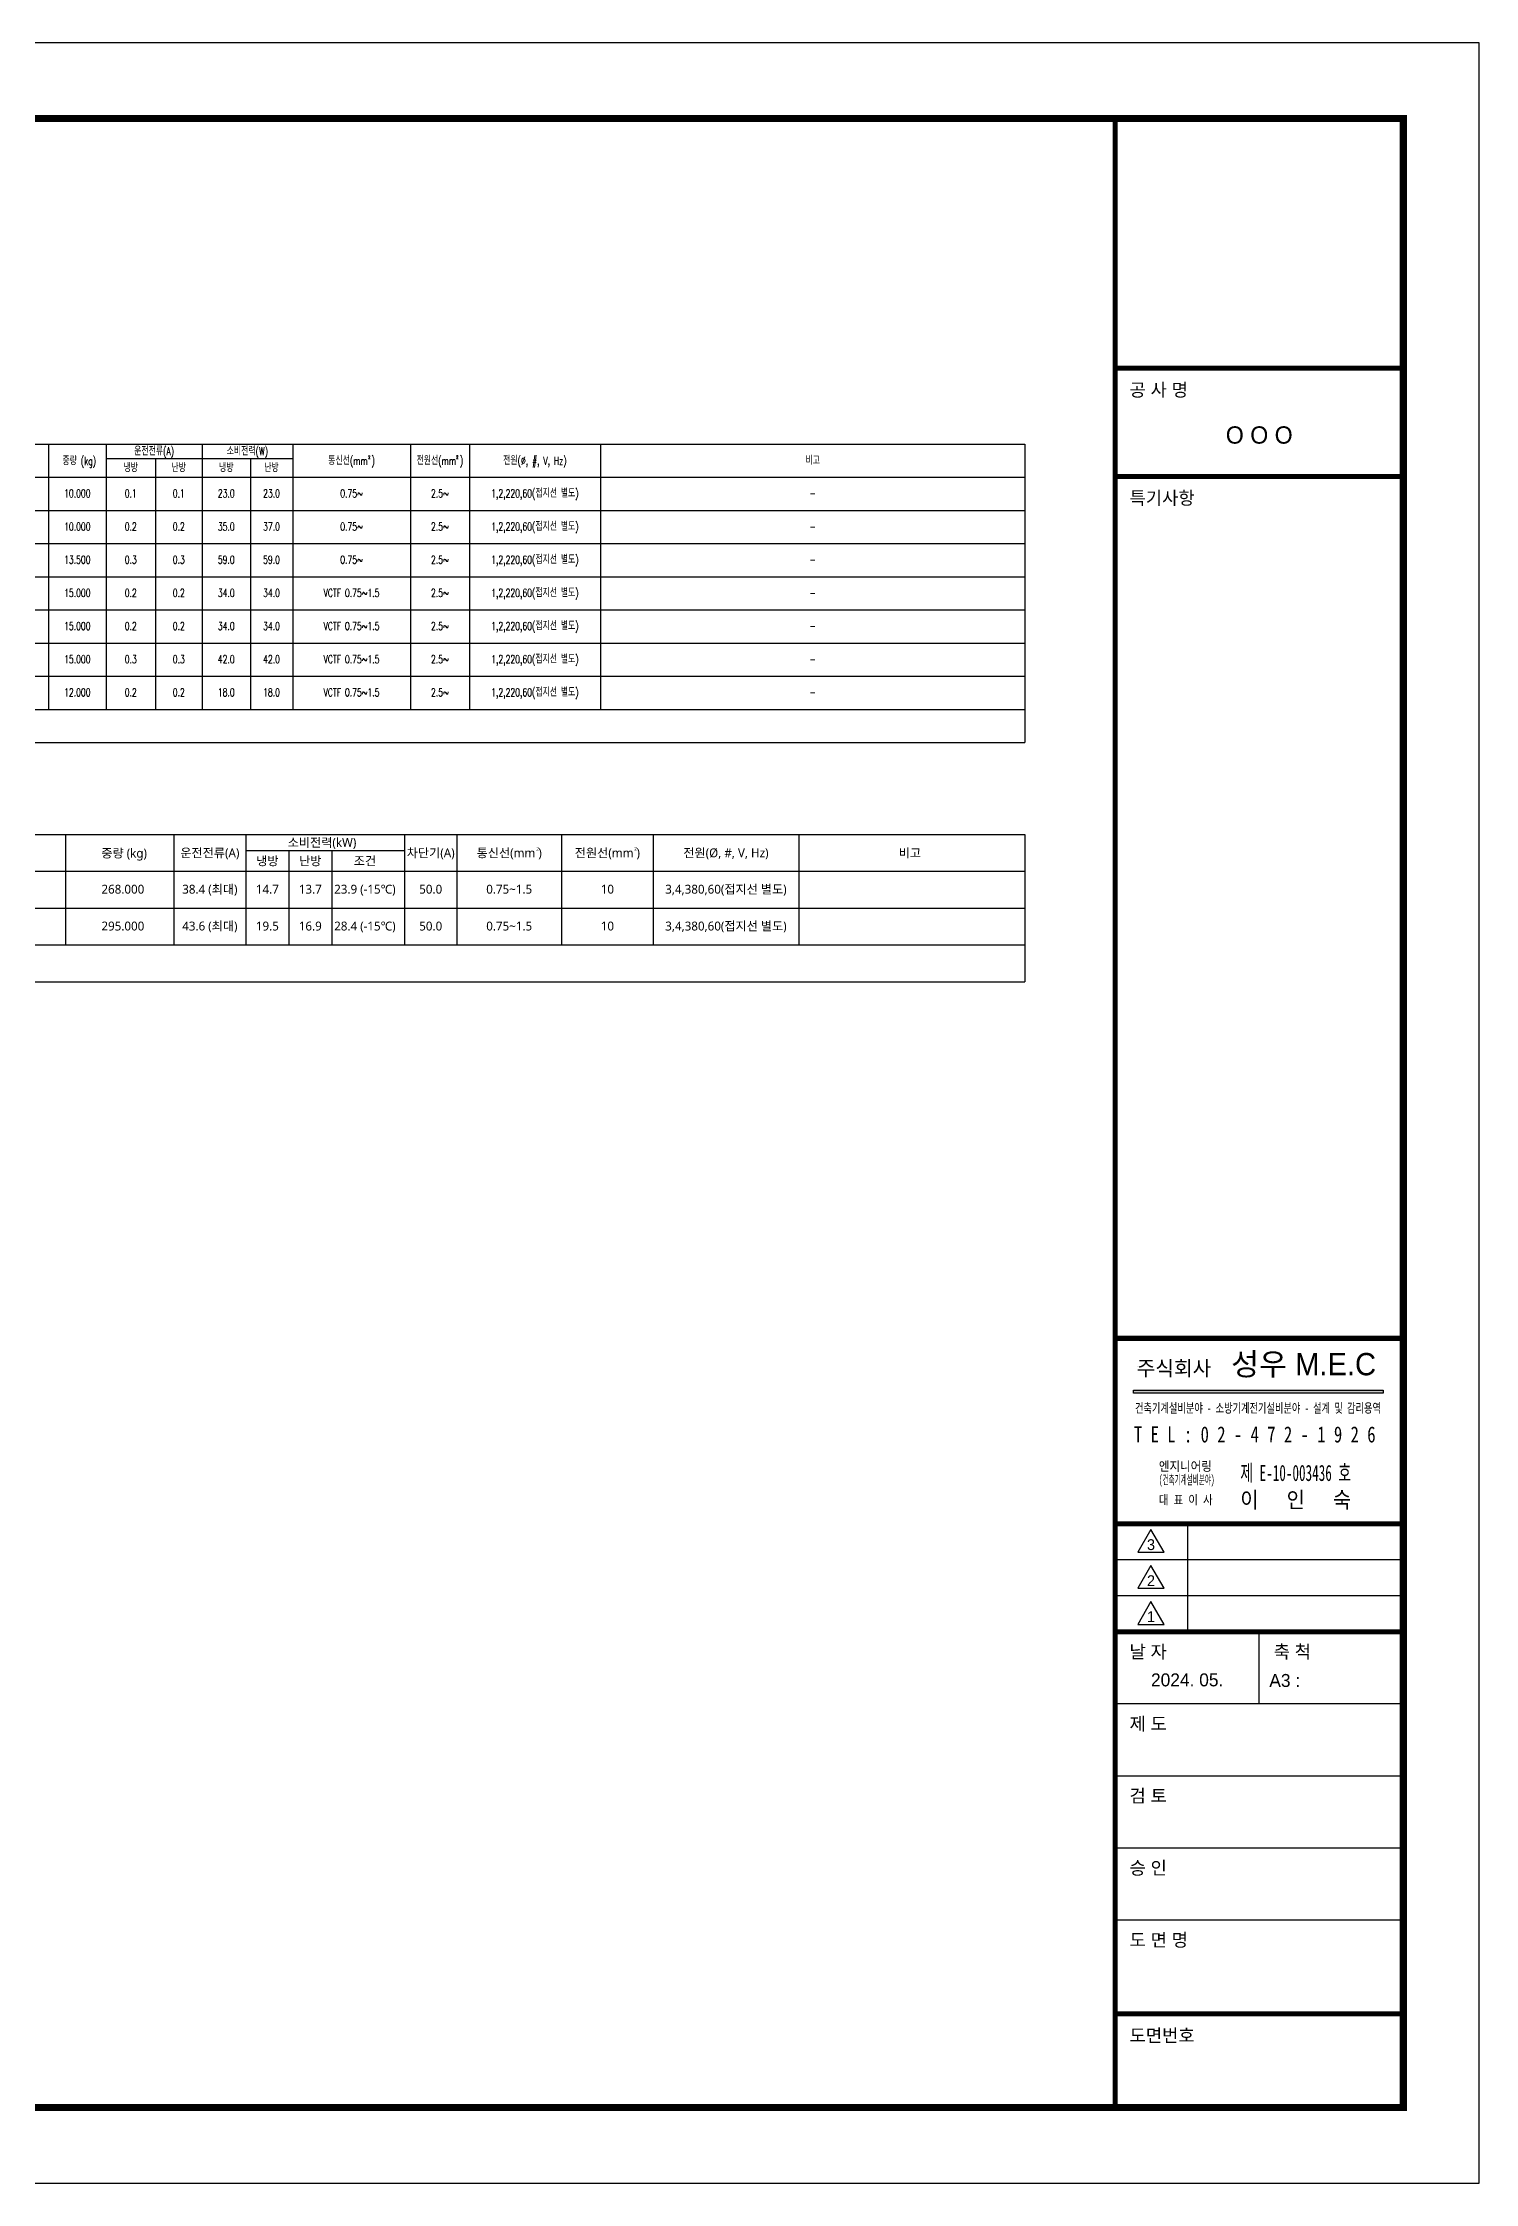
# Model space of a CAD drawing. Header units: millimetres. Extents: x -56261 to 196039, y 9480 to 100001.
# Drawn here: x -34140 to -14265, y 70301 to 100001 of the extents above; entities that cross this region are included whole.
import ezdxf
from ezdxf.enums import TextEntityAlignment as Align

# ---------------------------------------------------------------- set-up
doc = ezdxf.new("R2010")
doc.units = ezdxf.units.MM
doc.layers.add('DVM_REPORT', color=7, linetype='Continuous')
doc.layers.add('FORM', color=4, linetype='Continuous')
doc.styles.add('DVM_REPORT', font='romans.shx', dxfattribs={"bigfont": 'whgtxt.shx'})
doc.styles.add('grc', font='')
doc.styles.add('K', font='HYWULM.TTF')
doc.styles.add('굴림', font='NGULIM.TTF')
doc.styles.add('맑은 고딕', font='malgun.ttf')
doc.styles.add('명판', font='')
doc.styles.get('grc').set_extended_font_data('DotumChe')
doc.styles.get('명판').set_extended_font_data('BatangChe')

# ---------------------------------------------------------------- blocks, each defined once
blk = doc.blocks.new('FORM_기계', base_point=(381614, -321275))
blk.add_hatch(color=4).paths.add_polyline_path([(456120, -299264), (456120, -299349), (463052, -299349), (463052, -299264)])
at = {"color": 4}
blk.add_line((456222, -298619), (456222, -298619), dxfattribs=at)
blk.add_lwpolyline([(456120, -299264), (463052, -299264), (463052, -299349), (456120, -299349)], close=True, dxfattribs=at)
at = {"layer": 'FORM'}
for p, q in [((463614, -302975), (455614, -302975)), ((457635, -305975), (457635, -302975)), ((463614, -303975), (455614, -303975)), ((463614, -304975), (455614, -304975)), ((459614, -307975), (459614, -305975)), ((463614, -307975), (455614, -307975)), ((463614, -309975), (455614, -309975)), ((463614, -311975), (455614, -311975)), ((463614, -313975), (455614, -313975))]:
    blk.add_line(p, q, dxfattribs=at)
at = {"layer": 'FORM', "color": 7}
blk.add_lwpolyline([(381614, -321275), (465714, -321275), (465714, -261875), (381614, -261875)], close=True, dxfattribs=at)
at = {"layer": 'FORM', "const_width": 200}
blk.add_lwpolyline([(463614, -319175), (383714, -319175), (383714, -263975), (463614, -263975)], close=True, dxfattribs=at)
at = {"layer": 'FORM', "const_width": 140}
for points in [[(455614, -263975), (455614, -319175)], [(455614, -270907), (463614, -270907)], [(455614, -273907), (463614, -273907)], [(463614, -297828), (455614, -297828)], [(463614, -302975), (455614, -302975)], [(463614, -305975), (455614, -305975)], [(463614, -316575), (455614, -316575)]]:
    blk.add_lwpolyline(points, dxfattribs=at)
at = {"layer": 'FORM'}
for points in [[(456243, -303766), (456977, -303766), (456610, -303130)], [(456243, -304766), (456977, -304766), (456610, -304130)], [(456243, -305766), (456977, -305766), (456610, -305130)]]:
    blk.add_lwpolyline(points, close=True, dxfattribs=at)
at = {"color": 4, "style": 'K'}
for s, height, p in [('성우 M.E.C', 618, (460845, -298538)), ('주식회사', 412, (457248, -298653))]:
    blk.add_text(s, height=height, dxfattribs=at).set_placement(p, align=Align.MIDDLE)
at = {"color": 4, "style": 'grc', "width": 0.7}
blk.add_text('건축기계설비분야 - 소방기계전기설비분야 - 설계 및 감리용역', height=260.93, dxfattribs=at).set_placement((459579, -299758), align=Align.MIDDLE)
at = {"color": 4, "style": '명판'}
for s, height, width, p in [('T E L : 0 2 - 4 7 2 - 1 9 2 6', 447.3, 0.8, (456136, -300495)), ('엔지니어링', 260.9, 0.9, (456827, -301377)), ('(건축기계설비분야)', 260.9, 0.5, (456827, -301750)), ('대 표 이 사', 260.9, 0.825, (456827, -302309))]:
    blk.add_text(s, height=height, dxfattribs=dict(at, width=width)).set_placement(p, align=Align.MIDDLE_LEFT)
for s, width, p in [('제 E-10-003436 호', 0.63, (462164, -301563)), ('이   인   숙', 0.9, (462164, -302309))]:
    blk.add_text(s, height=447.3, dxfattribs=dict(at, width=width)).set_placement(p, align=Align.MIDDLE_RIGHT)
at = {"layer": 'FORM', "style": '굴림'}
for s, p in [('공 사 명', (456014, -271507)), ('특기사항', (456014, -274507)), ('날 자', (456014, -306525)), ('축 척', (460014, -306525)), ('제 도', (456014, -308525)), ('검 토', (456014, -310525)), ('승 인', (456014, -312525)), ('도 면 명', (456014, -314525)), ('도면번호', (456014, -317175))]:
    blk.add_text(s, height=360, dxfattribs=at).set_placement(p, align=Align.MIDDLE_LEFT)
at = {"layer": 'FORM', "color": 4, "style": '굴림'}
blk.add_text('O O O', height=480, dxfattribs=at).set_placement((459614, -272759), align=Align.MIDDLE_CENTER)
at = {"layer": 'FORM', "style": '굴림'}
for s, height, p in [('3', 300, (456610, -303554)), ('2', 300, (456610, -304554)), ('1', 300, (456610, -305554)), ('2024. 05.', 360, (457614, -307307)), ('A3 :', 360, (460322, -307324)), ('A3 :', 360, (460322, -307324))]:
    blk.add_text(s, height=height, dxfattribs=at).set_placement(p, align=Align.MIDDLE_CENTER)
blk = doc.blocks.new('A$C1cb6e8a0')
at = {"layer": 'DVM_REPORT', "color": 1}
for p, q in [((0, 568), (0, 0)), ((950, 568), (950, 0)), ((2035, 568), (2035, 0)), ((36902, 568), (36902, 0)), ((0, 0), (36902, 0))]:
    blk.add_line(p, q, dxfattribs=at)
at = {"layer": 'DVM_REPORT', "color": 2, "style": '맑은 고딕'}
blk.add_text('총계', height=137, dxfattribs=at).set_placement((475, 284), align=Align.MIDDLE_CENTER)

msp = doc.modelspace()

# ---------------------------------------------------------------- linework, layer by layer
at = {"layer": 'DVM_REPORT', "color": 7}
for p, q in [((-53738.5, 94432.8), (-20513.6, 94432.8)), ((-20513.6, 94432.8), (-20513.6, 93972.6)), ((-53738.5, 93972.6), (-20513.6, 93972.6)), ((-53738.5, 89016.4), (-20513.6, 89016.4)), ((-20513.6, 89016.4), (-20513.6, 88505.1)), ((-53738.5, 88505.1), (-20513.6, 88505.1))]:
    msp.add_line(p, q, dxfattribs=at)
at = {"layer": 'DVM_REPORT', "color": 1}
for p, q in [((-34060.6, 94432.8), (-34060.6, 93972.6)), ((-33261.5, 94432.8), (-33261.5, 93972.6)), ((-33261.5, 94432.8), (-33261.5, 93972.6)), ((-33261.5, 94232.4), (-30672.6, 94232.4)), ((-32578.1, 94232.4), (-32578.1, 93972.6)), ((-31928.7, 94432.8), (-31928.7, 93972.6)), ((-31260, 94232.4), (-31260, 93972.6)), ((-30672.6, 94432.8), (-30672.6, 93972.6)), ((-29039.5, 94432.8), (-29039.5, 93972.6)), ((-28220.3, 94432.8), (-28220.3, 93972.6)), ((-26402.7, 94432.8), (-26402.7, 93972.6)), ((-34060.6, 93972.6), (-34060.6, 90751.2)), ((-33261.5, 93972.6), (-33261.5, 90751.2)), ((-32578.1, 93972.6), (-32578.1, 90751.2)), ((-31928.7, 93972.6), (-31928.7, 90751.2)), ((-31260, 93972.6), (-31260, 90751.2)), ((-30672.6, 93972.6), (-30672.6, 90751.2)), ((-29039.5, 93972.6), (-29039.5, 90751.2)), ((-28220.3, 93972.6), (-28220.3, 90751.2)), ((-26402.7, 93972.6), (-26402.7, 90751.2)), ((-20513.6, 93972.6), (-20513.6, 90291)), ((-53738.5, 93512.4), (-20513.6, 93512.4)), ((-53738.5, 93052.2), (-20513.6, 93052.2)), ((-53738.5, 92592), (-20513.6, 92592)), ((-53738.5, 92131.8), (-20513.6, 92131.8)), ((-53738.5, 91671.6), (-20513.6, 91671.6)), ((-53738.5, 91211.4), (-20513.6, 91211.4)), ((-53738.5, 90751.2), (-20513.6, 90751.2)), ((-53738.5, 90291), (-20513.6, 90291)), ((-33826.4, 89016.4), (-33826.4, 88505.1)), ((-32321.3, 89016.4), (-32321.3, 88505.1)), ((-31322.5, 89016.4), (-31322.5, 88505.1)), ((-29119.2, 89016.4), (-29119.2, 88505.1)), ((-28395.4, 89016.4), (-28395.4, 88505.1)), ((-26941.1, 89016.4), (-26941.1, 88505.1)), ((-25670.8, 89016.4), (-25670.8, 88505.1)), ((-23651.4, 89016.4), (-23651.4, 88505.1)), ((-31322.5, 88793.7), (-29119.2, 88793.7)), ((-30725, 88793.7), (-30725, 88505.1)), ((-30131.6, 88793.7), (-30131.6, 88505.1)), ((-33826.4, 88505.1), (-33826.4, 87993.8)), ((-32321.3, 88505.1), (-32321.3, 87993.8)), ((-31322.5, 88505.1), (-31322.5, 87993.8)), ((-30725, 88505.1), (-30725, 87993.8)), ((-30131.6, 88505.1), (-30131.6, 87993.8)), ((-29119.2, 88505.1), (-29119.2, 87993.8)), ((-28395.4, 88505.1), (-28395.4, 87993.8)), ((-26941.1, 88505.1), (-26941.1, 87993.8)), ((-25670.8, 88505.1), (-25670.8, 87993.8)), ((-23651.4, 88505.1), (-23651.4, 87993.8)), ((-20513.6, 88505.1), (-20513.6, 87993.8)), ((-53738.5, 87993.8), (-20513.6, 87993.8)), ((-33826.4, 87993.8), (-33826.4, 87482.5)), ((-32321.3, 87993.8), (-32321.3, 87482.5)), ((-31322.5, 87993.8), (-31322.5, 87482.5)), ((-30725, 87993.8), (-30725, 87482.5)), ((-30131.6, 87993.8), (-30131.6, 87482.5)), ((-29119.2, 87993.8), (-29119.2, 87482.5)), ((-28395.4, 87993.8), (-28395.4, 87482.5)), ((-26941.1, 87993.8), (-26941.1, 87482.5)), ((-25670.8, 87993.8), (-25670.8, 87482.5)), ((-23651.4, 87993.8), (-23651.4, 87482.5)), ((-20513.6, 87993.8), (-20513.6, 87482.5)), ((-53738.5, 87482.5), (-20513.6, 87482.5))]:
    msp.add_line(p, q, dxfattribs=at)

# ---------------------------------------------------------------- block references
at = {"xscale": 0.900347075743936, "yscale": 0.900347075743936, "zscale": 0.900347075743936}
msp.add_blockref('A$C1cb6e8a0', (-53738.5, 86971.2), dxfattribs=at)
at = {"layer": 'FORM', "xscale": 0.5, "yscale": 0.5, "zscale": 0.5}
msp.add_blockref('FORM_기계', (-56261.1, 70301.1), dxfattribs=at)

# ---------------------------------------------------------------- texts
at = {"layer": 'DVM_REPORT', "color": 2, "style": 'DVM_REPORT', "width": 0.7}
msp.add_text('중량 (kg)', height=111.24, dxfattribs=at).set_placement((-33399.5, 94198.2), align=Align.MIDDLE_RIGHT)
for s, height, p in [('냉방', 111.24, (-32919.8, 94102.5)), ('운전전류(A)', 111.24, (-32595.1, 94332.6)), ('난방', 111.24, (-32253.4, 94102.5)), ('냉방', 111.24, (-31594.3, 94102.5)), ('소비전력(W)', 111.24, (-31300.6, 94332.6)), ('난방', 111.24, (-30966.3, 94102.5)), ('통신선(mm )', 111.24, (-29856, 94202.7)), ('전원선(mm )', 111.24, (-28629.9, 94202.7)), ('전원(%%C, #, V, Hz)', 111.242, (-27311.5, 94202.7)), ('비고', 111.24, (-23457.1, 94202.7)), ('10.000', 111.02, (-33661, 93748.9)), ('0.1', 111.02, (-32919.8, 93748.9)), ('0.1', 111.02, (-32253.4, 93748.9)), ('23.0', 111.02, (-31594.3, 93748.9)), ('23.0', 111.02, (-30966.3, 93748.9)), ('0.75~', 111.02, (-29856, 93748.9)), ('2.5~', 111.02, (-28629.9, 93748.9)), ('1,2,220,60(접지선 별도)', 111.02, (-27311.5, 93748.9)), ('-', 111, (-23459.7, 93748.9)), ('10.000', 111.02, (-33661, 93288.7)), ('0.2', 111.02, (-32919.8, 93288.7)), ('0.2', 111.02, (-32253.4, 93288.7)), ('35.0', 111.02, (-31594.3, 93288.7)), ('37.0', 111.02, (-30966.3, 93288.7)), ('0.75~', 111.02, (-29856, 93288.7)), ('2.5~', 111.02, (-28629.9, 93288.7)), ('1,2,220,60(접지선 별도)', 111.02, (-27311.5, 93288.7)), ('-', 111, (-23459.7, 93288.7)), ('13.500', 111.02, (-33661, 92828.5)), ('0.3', 111.02, (-32919.8, 92828.5)), ('0.3', 111.02, (-32253.4, 92828.5)), ('59.0', 111.02, (-31594.3, 92828.5)), ('59.0', 111.02, (-30966.3, 92828.5)), ('0.75~', 111.02, (-29856, 92828.5)), ('2.5~', 111.02, (-28629.9, 92828.5)), ('1,2,220,60(접지선 별도)', 111.02, (-27311.5, 92828.5)), ('-', 111, (-23459.7, 92828.5)), ('15.000', 111.02, (-33661, 92368.3)), ('0.2', 111.02, (-32919.8, 92368.3)), ('0.2', 111.02, (-32253.4, 92368.3)), ('34.0', 111.02, (-31594.3, 92368.3)), ('34.0', 111.02, (-30966.3, 92368.3)), ('VCTF 0.75~1.5', 111.02, (-29856, 92368.3)), ('2.5~', 111.02, (-28629.9, 92368.3)), ('1,2,220,60(접지선 별도)', 111.02, (-27311.5, 92368.3)), ('-', 111, (-23459.7, 92368.3)), ('15.000', 111.02, (-33661, 91908.1)), ('0.2', 111.02, (-32919.8, 91908.1)), ('0.2', 111.02, (-32253.4, 91908.1)), ('34.0', 111.02, (-31594.3, 91908.1)), ('34.0', 111.02, (-30966.3, 91908.1)), ('VCTF 0.75~1.5', 111.02, (-29856, 91908.1)), ('2.5~', 111.02, (-28629.9, 91908.1)), ('1,2,220,60(접지선 별도)', 111.02, (-27311.5, 91908.1)), ('-', 111, (-23459.7, 91908.1)), ('15.000', 111.02, (-33661, 91447.9)), ('0.3', 111.02, (-32919.8, 91447.9)), ('0.3', 111.02, (-32253.4, 91447.9)), ('42.0', 111.02, (-31594.3, 91447.9)), ('42.0', 111.02, (-30966.3, 91447.9)), ('VCTF 0.75~1.5', 111.02, (-29856, 91447.9)), ('2.5~', 111.02, (-28629.9, 91447.9)), ('1,2,220,60(접지선 별도)', 111.02, (-27311.5, 91447.9)), ('-', 111, (-23459.7, 91447.9)), ('12.000', 111.02, (-33661, 90987.7)), ('0.2', 111.02, (-32919.8, 90987.7)), ('0.2', 111.02, (-32253.4, 90987.7)), ('18.0', 111.02, (-31594.3, 90987.7)), ('18.0', 111.02, (-30966.3, 90987.7)), ('VCTF 0.75~1.5', 111.02, (-29856, 90987.7)), ('2.5~', 111.02, (-28629.9, 90987.7)), ('1,2,220,60(접지선 별도)', 111.02, (-27311.5, 90987.7)), ('-', 111, (-23459.7, 90987.7))]:
    msp.add_text(s, height=height, dxfattribs=at).set_placement(p, align=Align.MIDDLE_CENTER)
for p in [(-29610.5, 94250), (-28388.9, 94251.1)]:
    msp.add_text('2', height=43.6, dxfattribs=at).set_placement(p, align=Align.MIDDLE)
at = {"layer": 'DVM_REPORT', "color": 2, "style": '맑은 고딕'}
msp.add_text('중량 (kg)', height=123.6, dxfattribs=at).set_placement((-32694.4, 88756.8), align=Align.MIDDLE_RIGHT)
for s, height, p in [('운전전류(A)', 123.6, (-31821.9, 88760.8)), ('소비전력(kW)', 123.6, (-30265.9, 88905.1)), ('차단기(A)', 123.6, (-28757.3, 88760.8)), ('통신선(mm )', 123.6, (-27668.2, 88760.8)), ('전원선(mm )', 123.6, (-26305.9, 88760.8)), ('전원(%%C, #, V, Hz)', 123.595, (-24661.1, 88760.8)), ('비고', 123.6, (-22109.2, 88760.8)), ('냉방', 123.6, (-31023.5, 88649.5)), ('난방', 123.6, (-30428.3, 88649.4)), ('조건', 123.6, (-29670.4, 88649.4)), ('268.000', 123.35, (-33028.9, 88256.6)), ('38.4 (최대)', 123.35, (-31821.9, 88256.6)), ('14.7', 123.35, (-31023.8, 88256.6)), ('13.7', 123.35, (-30428.3, 88256.6)), ('23.9 (-15℃)', 123.348, (-29670.4, 88256.6)), ('50.0', 123.35, (-28757.3, 88256.6)), ('0.75~1.5', 123.35, (-27668.2, 88256.6)), ('10', 123.35, (-26305.9, 88256.6)), ('3,4,380,60(접지선 별도)', 123.348, (-24661.1, 88256.6)), ('295.000', 123.35, (-33028.9, 87745.2)), ('43.6 (최대)', 123.35, (-31821.9, 87745.2)), ('19.5', 123.35, (-31023.8, 87745.2)), ('16.9', 123.35, (-30428.3, 87745.2)), ('28.4 (-15℃)', 123.348, (-29670.4, 87745.2)), ('50.0', 123.35, (-28757.3, 87745.2)), ('0.75~1.5', 123.35, (-27668.2, 87745.2)), ('10', 123.35, (-26305.9, 87745.2)), ('3,4,380,60(접지선 별도)', 123.348, (-24661.1, 87745.2))]:
    msp.add_text(s, height=height, dxfattribs=at).set_placement(p, align=Align.MIDDLE_CENTER)
for p in [(-27274.3, 88815.2), (-25914.5, 88818.6)]:
    msp.add_text('2', height=48.5, dxfattribs=at).set_placement(p, align=Align.MIDDLE)

doc.saveas('drawing.dxf')
